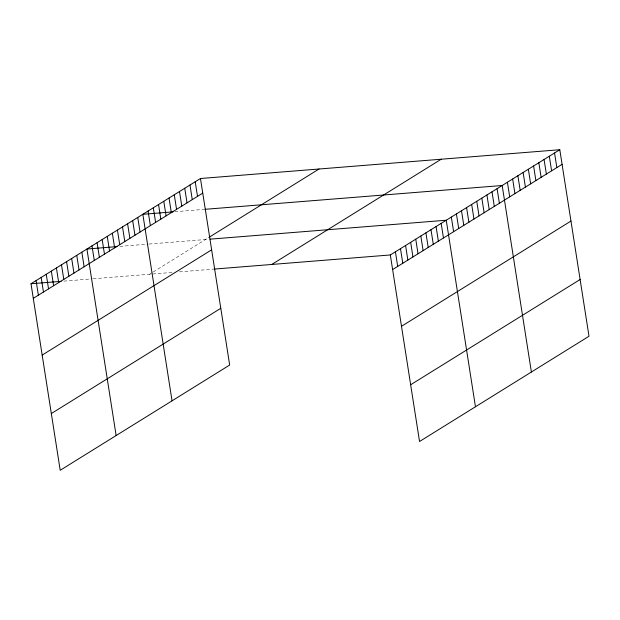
<?xml version="1.0" encoding="UTF-8"?>
<svg xmlns="http://www.w3.org/2000/svg" width="620" height="620" viewBox="0 0 620 620"><rect width="100%" height="100%" fill="white"/><g stroke="black" fill="none" stroke-linecap="round" stroke-linejoin="round"><path stroke-width="0.46" stroke-dasharray="3.1 2.33" d="M149.575 274.249L152.481 272.444M153.21 271.994L209.134 237.266M174.84 211.73L204.019 209.389M119.862 246.38L148.095 244.117M149.033 244.047L208.219 239.304M63.938 281.116L92.171 278.853M93.116 278.775L173.112 272.366M179.444 271.862L212.924 269.173"/><path stroke-width="0.93" d="M200.462 178.506L229.671 365.041L60.21 470.278L31 283.751L200.462 178.506L559.79 149.722L589 336.249L419.539 441.494L390.329 254.96L559.79 149.722M33.286 298.352L202.748 193.115M209.134 237.266L319.037 169.012M42.168 355.09L211.629 249.845M271.754 264.461L441.215 159.224M51.328 413.548L220.79 308.303M392.615 269.568L562.077 164.323M401.504 326.298L570.958 221.061M410.657 384.757L580.119 279.512M172.957 211.877L142.84 214.287L172.05 400.822M204.956 209.312L502.177 185.504L531.386 372.031M117.041 246.605L86.924 249.023L116.134 435.55M210.025 239.157L446.253 220.232L475.463 406.759M31 283.751L61.117 281.341M213.83 269.103L390.329 254.96M554.551 152.97L556.837 167.578M549.312 156.225L551.599 170.826M544.073 159.48L546.367 174.081M538.842 162.734L541.128 177.335M533.603 165.982L535.889 180.591M528.364 169.237L530.65 183.838M523.125 172.492L525.411 187.093M517.886 175.747L520.172 190.348M512.647 178.994L514.933 193.603M507.408 182.249L509.702 196.85M497.093 188.658L499.379 203.267M492.009 191.82L494.295 206.421M486.925 194.975L489.211 209.576M481.841 198.129L484.127 212.738M476.757 201.291L479.043 215.892M471.673 204.445L473.959 219.046M466.589 207.599L468.875 222.208M461.505 210.761L463.791 225.362M456.421 213.915L458.707 228.524M451.337 217.078L453.623 231.679M441.169 223.386L443.455 237.995M436.085 226.548L438.371 241.149M431.001 229.702L433.287 244.311M425.917 232.864L428.203 247.465M420.833 236.019L423.119 250.62M415.749 239.173L418.035 253.781M410.665 242.335L412.951 256.936M405.581 245.489L407.867 260.098M400.497 248.651L402.783 263.252M395.413 251.805L397.699 266.406M195.222 181.761L197.509 196.362M189.983 185.016L192.27 199.617M184.744 188.271L187.031 202.872M179.506 191.518L181.8 206.127M174.274 194.773L176.56 209.374M169.035 198.028L171.322 212.629M163.796 201.283L166.083 215.884M158.557 204.53L160.844 219.139M153.318 207.785L155.605 222.386M148.079 211.04L150.366 225.641M137.764 217.45L140.05 232.051M132.68 220.604L134.966 235.213M127.596 223.766L129.882 238.367M122.512 226.92L124.798 241.521M117.428 230.074L119.714 244.683M112.344 233.236L114.63 247.837M107.26 236.391L109.546 250.999M102.176 239.553L104.462 254.154M97.092 242.707L99.378 257.308M92.008 245.861L94.294 260.47M81.84 252.177L84.126 266.786M76.756 255.339L79.042 269.94M71.672 258.494L73.958 273.094M66.588 261.648L68.874 276.257M61.504 264.81L63.79 279.411M56.42 267.964L58.706 282.573M51.336 271.126L53.622 285.727M46.252 274.28L48.538 288.881M41.168 277.435L43.454 292.043M36.084 280.596L38.37 295.197"/></g></svg>
